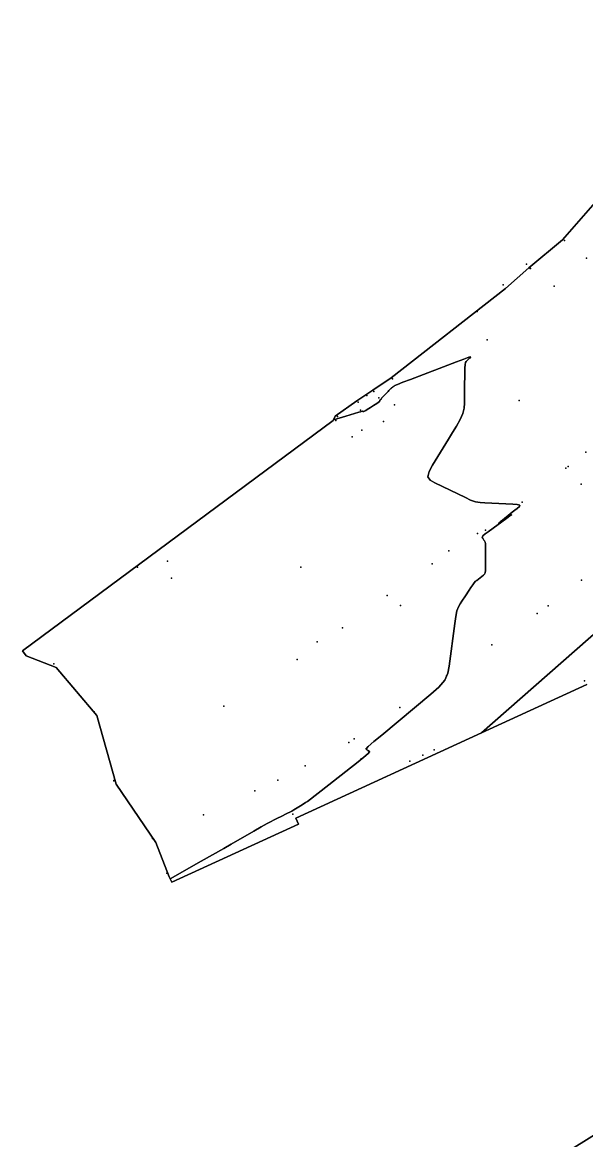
# Model space of a CAD drawing. Extents: x 4 to 139, y 4 to 137.
# Drawn here: x 4.5 to 32.8, y 36.1 to 92.1 of the extents above; entities that cross this region are included whole.
import ezdxf

# ---------------------------------------------------------------- set-up
doc = ezdxf.new("R2010")
doc.units = 0
for name, color, linetype in [('3D_PONTOS', 1, 'CONTINUOUS'), ('BOUNDARY', 7, 'CONTINUOUS'), ('TOPOGRAPHY', 7, 'CONTINUOUS')]:
    doc.layers.add(name, color=color, linetype=linetype)

msp = doc.modelspace()

# ---------------------------------------------------------------- linework, layer by layer
at = {"layer": '3D_PONTOS'}
for p in [(31.652, 81.211, 85.712), (32.759, 80.325, 85.62), (29.752, 80.024, 85.762), (29.947, 79.801, 85.693), (29.949, 79.797, 85.703), (28.582, 78.986, 85.75), (31.142, 78.912, 85.611), (27.278, 77.652, 85.731), (27.28, 77.652, 85.719), (27.791, 76.233, 85.53), (23.041, 74.273, 85.515), (21.76, 73.448, 85.748), (22.109, 73.648, 85.599), (21.318, 73.115, 85.604), (22.353, 73.323, 85.472), (23.135, 72.983, 85.374), (29.388, 73.193, 85.57), (20.293, 72.395, 85.463), (21.446, 72.7, 85.449), (20.2, 72.183, 85.451), (21.505, 71.702, 85.347), (22.587, 72.138, 85.404), (21.019, 71.373, 85.368), (32.726, 70.6, 85.526), (31.73, 69.797, 85.524), (31.846, 69.894, 85.505), (32.502, 69.004, 85.594), (29.535, 68.106, 85.502), (27.694, 66.691, 85.519), (27.304, 66.537, 85.494), (25.867, 65.662, 85.463), (11.762, 65.14, 85.205), (25.027, 65.008, 85.463), (10.268, 64.85, 85.319), (18.449, 64.844, 85.412), (11.966, 64.291, 85.28), (32.51, 64.187, 85.559), (22.768, 63.43, 85.472), (23.448, 62.923, 85.46), (30.84, 62.916, 85.57), (30.291, 62.531, 85.579), (20.542, 61.813, 85.426), (19.273, 61.109, 85.398), (4.56, 60.593, 85.225), (28.012, 60.95, 85.565), (6.077, 60.002, 85.232), (18.264, 60.228, 85.386), (25.739, 59.405, 85.514), (32.666, 59.148, 85.662), (14.583, 57.887, 85.355), (23.415, 57.82, 85.458), (8.102, 57.607, 85.37), (20.858, 56.061, 85.435), (21.126, 56.249, 85.446), (25.136, 55.695, 85.649), (18.668, 54.898, 85.418), (21.475, 55.243, 85.571), (23.905, 55.127, 85.642), (24.556, 55.434, 85.773), (9.073, 54.15, 85.304), (9.082, 54.169, 85.303), (17.298, 54.175, 85.419), (16.141, 53.646, 85.427), (13.572, 52.45, 85.409), (18.05, 52.469, 85.521), (11.014, 51.264, 85.387), (11.063, 51.245, 85.409), (11.738, 49.521, 85.495)]:
    msp.add_point(p, dxfattribs=at)
at = {"layer": 'BOUNDARY'}
for points in [[(32.778, 58.976), (27.506, 56.552), (18.192, 52.269), (18.324, 51.981), (11.98, 49.064), (11.899, 49.24), (11.854, 49.336), (11.179, 51.061), (9.198, 53.985), (8.223, 57.423), (6.198, 59.818), (4.681, 60.409), (4.496, 60.649), (20.073, 72.193), (20.086, 72.222), (20.167, 72.408), (21.261, 73.176), (22.057, 73.713), (22.979, 74.331), (28.698, 78.802), (29.869, 79.842), (31.557, 81.242), (43.949, 95.418)], [(24.537, 31.059), (37.006, 38.812)]]:
    msp.add_lwpolyline(points, dxfattribs=at)
at = {"layer": 'TOPOGRAPHY'}
for points in [[(43.949, 95.418), (31.557, 81.242), (29.869, 79.842), (28.698, 78.802), (22.979, 74.331), (22.057, 73.713), (21.261, 73.176), (20.167, 72.408), (20.086, 72.222), (20.706, 72.408), (21.351, 72.602), (21.432, 72.626), (21.518, 72.65), (21.539, 72.651), (21.558, 72.649), (21.596, 72.645), (21.608, 72.646), (21.638, 72.661), (21.697, 72.696), (21.774, 72.745), (21.932, 72.847), (22.091, 72.948), (22.17, 72.999), (22.25, 73.05), (22.326, 73.099), (22.382, 73.136), (22.406, 73.155), (22.41, 73.163), (22.412, 73.181), (22.414, 73.204), (22.431, 73.227), (22.467, 73.267), (22.515, 73.32), (22.565, 73.375), (22.615, 73.429), (22.766, 73.593), (22.816, 73.648), (22.865, 73.701), (22.908, 73.746), (22.94, 73.775), (22.967, 73.796), (23.017, 73.835), (23.042, 73.854), (23.067, 73.874), (23.092, 73.893), (23.117, 73.913), (23.157, 73.937), (23.286, 73.994), (23.566, 74.104), (23.935, 74.246), (26.242, 75.129), (26.609, 75.269), (26.872, 75.363), (26.959, 75.381), (26.942, 75.354), (26.908, 75.319), (26.874, 75.284), (26.805, 75.214), (26.771, 75.179), (26.736, 75.144), (26.703, 75.1), (26.678, 75.002), (26.666, 74.814), (26.661, 74.572), (26.652, 73.819), (26.648, 73.568), (26.642, 73.066), (26.631, 72.812), (26.571, 72.539), (26.43, 72.235), (26.24, 71.913), (26.042, 71.588), (25.844, 71.262), (25.053, 69.961), (24.874, 69.644), (24.808, 69.377), (24.93, 69.196), (25.166, 69.064), (26.691, 68.328), (26.945, 68.209), (27.193, 68.12), (27.433, 68.077), (27.668, 68.063), (29.071, 68.005), (29.29, 67.992), (29.42, 67.956), (29.4, 67.884), (29.292, 67.79), (29.169, 67.692), (29.045, 67.593), (28.552, 67.201), (28.437, 67.109), (28.372, 67.055), (28.392, 67.064), (28.462, 67.11), (28.699, 67.267), (28.778, 67.32), (28.935, 67.425), (29.004, 67.47), (29.014, 67.474), (28.925, 67.409), (28.777, 67.302), (27.829, 66.618), (27.678, 66.507), (27.572, 66.417), (27.539, 66.361), (27.55, 66.325), (27.569, 66.293), (27.606, 66.228), (27.625, 66.196), (27.643, 66.164), (27.662, 66.131), (27.679, 66.094), (27.693, 66.026), (27.698, 65.908), (27.7, 65.759), (27.701, 65.297), (27.701, 65.143), (27.702, 64.836), (27.7, 64.686), (27.684, 64.565), (27.645, 64.49), (27.593, 64.442), (27.263, 64.186), (27.206, 64.139), (27.141, 64.069), (27.061, 63.96), (26.973, 63.827), (26.883, 63.691), (26.702, 63.418), (26.522, 63.145), (26.432, 63.009), (26.344, 62.863), (26.266, 62.663), (26.207, 62.371), (26.158, 62.024), (25.874, 59.888), (25.812, 59.533), (25.659, 59.181), (25.356, 58.835), (24.961, 58.492), (22.504, 56.44), (22.112, 56.111), (21.83, 55.864), (21.728, 55.752), (21.734, 55.721), (21.759, 55.704), (21.783, 55.686), (21.808, 55.669), (21.881, 55.617), (21.892, 55.591), (21.82, 55.508), (21.609, 55.331), (21.315, 55.099), (19.467, 53.646), (19.168, 53.412), (18.926, 53.225), (18.776, 53.117), (18.683, 53.057), (18.515, 52.951), (18.431, 52.899), (18.347, 52.846), (18.263, 52.794), (18.179, 52.741), (18.094, 52.688), (18, 52.634), (17.894, 52.578), (17.78, 52.52), (17.433, 52.346), (17.318, 52.288), (17.087, 52.171), (16.96, 52.107), (16.768, 52.003), (16.466, 51.834), (16.098, 51.625), (14.961, 50.979), (14.583, 50.764), (13.462, 50.128), (11.899, 49.24), (11.98, 49.064), (18.324, 51.981), (18.192, 52.269), (27.506, 56.552), (36.275, 64.241)], [(36.275, 64.241), (27.506, 56.552), (32.778, 58.976)], [(37.006, 38.812), (24.537, 31.059)]]:
    msp.add_lwpolyline(points, dxfattribs=at)
msp.add_lwpolyline([(26.158, 62.024), (26.207, 62.371), (26.266, 62.663), (26.344, 62.863), (26.432, 63.009), (26.522, 63.145), (26.702, 63.418), (26.883, 63.691), (26.973, 63.827), (27.061, 63.96), (27.141, 64.069), (27.206, 64.139), (27.263, 64.186), (27.593, 64.442), (27.645, 64.49), (27.684, 64.565), (27.7, 64.686), (27.702, 64.836), (27.701, 65.143), (27.701, 65.297), (27.7, 65.759), (27.698, 65.908), (27.693, 66.026), (27.679, 66.094), (27.662, 66.131), (27.643, 66.164), (27.625, 66.196), (27.606, 66.228), (27.569, 66.293), (27.534, 66.353), (27.572, 66.417), (27.678, 66.507), (27.829, 66.618), (28.777, 67.302), (28.925, 67.409), (29.014, 67.474), (29.004, 67.47), (28.935, 67.425), (28.778, 67.32), (28.699, 67.267), (28.462, 67.11), (28.348, 67.035), (28.437, 67.109), (28.552, 67.201), (29.045, 67.593), (29.169, 67.692), (29.292, 67.79), (29.4, 67.884), (29.42, 67.956), (29.29, 67.992), (29.071, 68.005), (27.668, 68.063), (27.433, 68.077), (27.193, 68.12), (26.945, 68.209), (26.691, 68.328), (25.166, 69.064), (24.93, 69.196), (24.808, 69.377), (24.874, 69.644), (25.053, 69.961), (25.844, 71.262), (26.042, 71.588), (26.24, 71.913), (26.43, 72.235), (26.571, 72.539), (26.631, 72.812), (26.642, 73.066), (26.648, 73.568), (26.652, 73.819), (26.661, 74.572), (26.666, 74.814), (26.678, 75.002), (26.703, 75.1), (26.736, 75.144), (26.771, 75.179), (26.805, 75.214), (26.874, 75.284), (26.942, 75.354), (26.959, 75.381), (26.872, 75.363), (26.609, 75.269), (26.242, 75.129), (23.935, 74.246), (23.566, 74.104), (23.286, 73.994), (23.157, 73.937), (23.117, 73.913), (23.067, 73.874), (22.967, 73.796), (22.94, 73.775), (22.908, 73.746), (22.865, 73.701), (22.816, 73.648), (22.766, 73.593), (22.615, 73.429), (22.565, 73.375), (22.515, 73.32), (22.467, 73.267), (22.431, 73.227), (22.414, 73.204), (22.409, 73.154), (22.326, 73.099), (22.25, 73.05), (22.17, 72.999), (22.091, 72.948), (21.932, 72.847), (21.774, 72.745), (21.65, 72.666), (21.604, 72.644), (21.539, 72.651), (21.518, 72.65), (21.432, 72.626), (21.351, 72.602), (20.706, 72.408), (20.086, 72.222), (20.073, 72.193), (4.496, 60.649), (4.681, 60.409), (6.198, 59.818), (8.223, 57.423), (9.198, 53.985), (11.179, 51.061), (11.854, 49.336), (11.899, 49.24), (13.462, 50.128), (14.583, 50.764), (14.961, 50.979), (16.098, 51.625), (16.466, 51.834), (16.768, 52.003), (16.96, 52.107), (17.087, 52.171), (17.318, 52.288), (17.433, 52.346), (17.78, 52.52), (17.894, 52.578), (18, 52.634), (18.094, 52.688), (18.179, 52.741), (18.263, 52.794), (18.347, 52.846), (18.431, 52.899), (18.515, 52.951), (18.683, 53.057), (18.776, 53.117), (18.926, 53.225), (19.168, 53.412), (19.467, 53.646), (21.315, 55.099), (21.609, 55.331), (21.82, 55.508), (21.892, 55.591), (21.881, 55.617), (21.808, 55.669), (21.759, 55.704), (21.713, 55.736), (21.83, 55.864), (22.112, 56.111), (22.504, 56.44), (24.961, 58.492), (25.356, 58.835), (25.659, 59.181), (25.812, 59.533), (25.874, 59.888)], close=True, dxfattribs=at)

doc.saveas('drawing.dxf')
